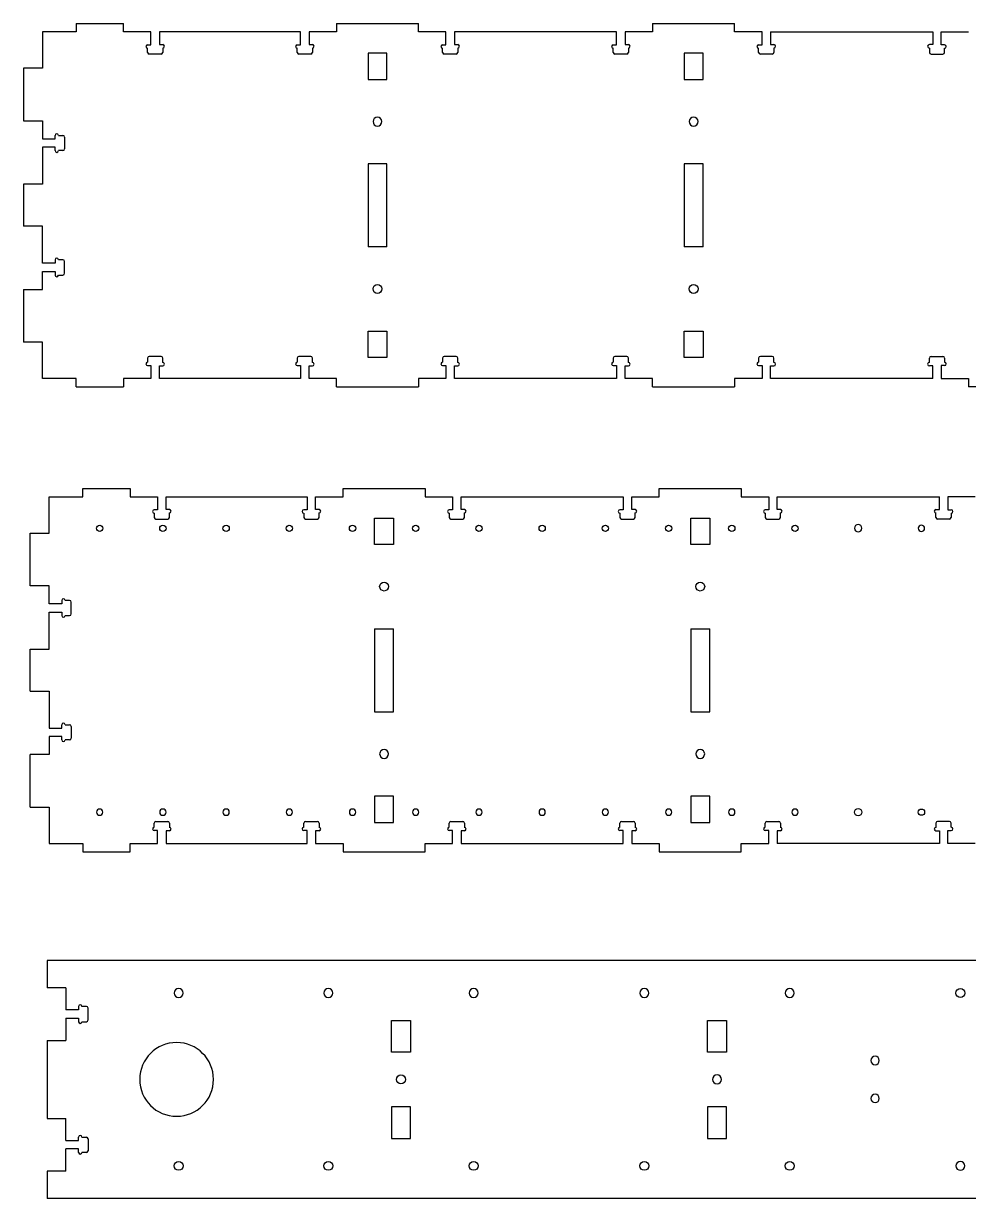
# Model space of a CAD drawing. Extents: x 37 to 2412, y 4034 to 5149.
# Drawn here: x 37 to 934, y 4034 to 5149 of the extents above; entities that cross this region are included whole.
import ezdxf

# ---------------------------------------------------------------- set-up
doc = ezdxf.new("R2010")
doc.units = 0
doc.layers.get('0').update_dxf_attribs({"color": 253, "linetype": 'CONTINUOUS'})

msp = doc.modelspace()

# ---------------------------------------------------------------- linework, layer by layer
at = {"color": 58}
for p, q in [((54.9, 5140.5), (54.9, 5106.1)), ((86.9, 5140.5), (54.9, 5140.5)), ((86.9, 5148.5), (86.9, 5140.5)), ((86.9, 5148.5), (131.9, 5148.5)), ((131.9, 5140.5), (131.9, 5148.5)), ((157.9, 5140.5), (131.9, 5140.5)), ((157.9, 5128.3), (157.9, 5140.5)), ((165.9, 5140.5), (165.9, 5128.5)), ((299.9, 5140.5), (165.9, 5140.5)), ((299.9, 5128.3), (299.9, 5140.5)), ((307.9, 5140.5), (307.9, 5128.5)), ((333.9, 5140.5), (307.9, 5140.5)), ((333.9, 5148.5), (333.9, 5140.5)), ((333.9, 5148.5), (411.9, 5148.5)), ((411.9, 5140.5), (411.9, 5148.5)), ((437.9, 5140.5), (411.9, 5140.5)), ((437.9, 5128.3), (437.9, 5140.5)), ((445.9, 5140.5), (445.9, 5128.5)), ((599.9, 5140.5), (445.9, 5140.5)), ((599.9, 5128.3), (599.9, 5140.5)), ((607.9, 5140.5), (607.9, 5128.5)), ((633.9, 5140.5), (607.9, 5140.5)), ((633.9, 5148.5), (633.9, 5140.5)), ((633.9, 5148.5), (711.9, 5148.5)), ((711.9, 5140.5), (711.9, 5148.5)), ((737.9, 5140.5), (711.9, 5140.5)), ((737.9, 5128.3), (737.9, 5140.5)), ((745.9, 5140.5), (745.9, 5128.5)), ((745.9, 5140.5), (899.9, 5140.5)), ((899.9, 5140.5), (899.9, 5128.5)), ((907.9, 5140.5), (933.9, 5140.5)), ((907.9, 5128.3), (907.9, 5140.5)), ((154.7, 5128.3), (157.9, 5128.3)), ((154.7, 5121.1), (154.7, 5125.1)), ((167.5, 5119.5), (156.3, 5119.5)), ((165.9, 5128.5), (169.1, 5128.5)), ((169.1, 5125.3), (169.1, 5121.1)), ((296.7, 5128.3), (299.9, 5128.3)), ((296.7, 5121.1), (296.7, 5125.1)), ((309.5, 5119.5), (298.3, 5119.5)), ((307.9, 5128.5), (311.1, 5128.5)), ((311.1, 5125.3), (311.1, 5121.1)), ((381.9, 5120.5), (363.9, 5120.5)), ((363.9, 5120.5), (363.9, 5095.5)), ((381.9, 5095.5), (381.9, 5120.5)), ((434.7, 5128.3), (437.9, 5128.3)), ((434.7, 5121.1), (434.7, 5125.1)), ((447.5, 5119.5), (436.3, 5119.5)), ((445.9, 5128.5), (449.1, 5128.5)), ((449.1, 5125.3), (449.1, 5121.1)), ((596.7, 5128.3), (599.9, 5128.3)), ((596.7, 5121.1), (596.7, 5125.1)), ((609.5, 5119.5), (598.3, 5119.5)), ((607.9, 5128.5), (611.1, 5128.5)), ((611.1, 5125.3), (611.1, 5121.1)), ((681.9, 5120.5), (663.9, 5120.5)), ((663.9, 5120.5), (663.9, 5095.5)), ((681.9, 5095.5), (681.9, 5120.5)), ((734.7, 5128.3), (737.9, 5128.3)), ((734.7, 5121.1), (734.7, 5125.1)), ((747.5, 5119.5), (736.3, 5119.5)), ((745.9, 5128.5), (749.1, 5128.5)), ((749.1, 5125.3), (749.1, 5121.1)), ((899.9, 5128.5), (896.7, 5128.5)), ((896.7, 5125.3), (896.7, 5121.1)), ((898.3, 5119.5), (909.5, 5119.5)), ((911.1, 5128.3), (907.9, 5128.3)), ((911.1, 5121.1), (911.1, 5125.1)), ((54.9, 5106.1), (36.9, 5106.1)), ((36.9, 5106.1), (36.9, 5056.1)), ((363.9, 5095.5), (381.9, 5095.5)), ((663.9, 5095.5), (681.9, 5095.5)), ((36.9, 5056.1), (54.9, 5056.1)), ((54.9, 5056.1), (54.9, 5039.1)), ((66.9, 5039.1), (66.9, 5042.3)), ((70.1, 5042.3), (74.3, 5042.3)), ((75.9, 5040.7), (75.9, 5029.5)), ((54.9, 5039.1), (66.9, 5039.1)), ((54.9, 5031.1), (54.9, 4996.1)), ((66.9, 5031.1), (54.9, 5031.1)), ((66.9, 5027.9), (66.9, 5031.1)), ((74.3, 5027.9), (70.1, 5027.9)), ((381.9, 5015.5), (363.9, 5015.5)), ((363.9, 5015.5), (363.9, 4936.7)), ((381.9, 4936.7), (381.9, 5015.5)), ((681.9, 5015.5), (663.9, 5015.5)), ((663.9, 5015.5), (663.9, 4936.7)), ((681.9, 4936.7), (681.9, 5015.5)), ((54.9, 4996.1), (36.9, 4996.1)), ((36.9, 4996.1), (36.9, 4956.1)), ((54.9, 4956.1), (36.9, 4956.1)), ((54.9, 4921.1), (54.9, 4956.1)), ((381.9, 4936.7), (363.9, 4936.7)), ((681.9, 4936.7), (663.9, 4936.7)), ((66.9, 4921.1), (54.9, 4921.1)), ((66.9, 4924.3), (66.9, 4921.1)), ((74.3, 4924.3), (70.1, 4924.3)), ((75.9, 4911.5), (75.9, 4922.7)), ((54.9, 4913.1), (66.9, 4913.1)), ((54.9, 4896.1), (54.9, 4913.1)), ((66.9, 4913.1), (66.9, 4909.9)), ((70.1, 4909.9), (74.3, 4909.9)), ((36.9, 4896.1), (36.9, 4846.1)), ((36.9, 4896.1), (54.9, 4896.1)), ((363.9, 4831.7), (363.9, 4856.7)), ((363.9, 4856.7), (381.9, 4856.7)), ((381.9, 4856.7), (381.9, 4831.7)), ((663.9, 4831.7), (663.9, 4856.7)), ((663.9, 4856.7), (681.9, 4856.7)), ((681.9, 4856.7), (681.9, 4831.7)), ((54.9, 4846.1), (36.9, 4846.1)), ((54.9, 4811.7), (54.9, 4846.1)), ((154.7, 4831.1), (154.7, 4827.1)), ((167.5, 4832.7), (156.3, 4832.7)), ((169.1, 4826.9), (169.1, 4831.1)), ((296.7, 4831.1), (296.7, 4827.1)), ((309.5, 4832.7), (298.3, 4832.7)), ((311.1, 4826.9), (311.1, 4831.1)), ((381.9, 4831.7), (363.9, 4831.7)), ((434.7, 4831.1), (434.7, 4827.1)), ((447.5, 4832.7), (436.3, 4832.7)), ((449.1, 4826.9), (449.1, 4831.1)), ((596.7, 4831.1), (596.7, 4827.1)), ((609.5, 4832.7), (598.3, 4832.7)), ((611.1, 4826.9), (611.1, 4831.1)), ((681.9, 4831.7), (663.9, 4831.7)), ((734.7, 4831.1), (734.7, 4827.1)), ((747.5, 4832.7), (736.3, 4832.7)), ((749.1, 4826.9), (749.1, 4831.1)), ((896.7, 4826.9), (896.7, 4831.1)), ((898.3, 4832.7), (909.5, 4832.7)), ((911.1, 4831.1), (911.1, 4827.1)), ((154.7, 4823.9), (157.9, 4823.9)), ((157.9, 4823.9), (157.9, 4811.7)), ((165.9, 4823.7), (169.1, 4823.7)), ((165.9, 4811.7), (165.9, 4823.7)), ((296.7, 4823.9), (299.9, 4823.9)), ((299.9, 4823.9), (299.9, 4811.7)), ((307.9, 4823.7), (311.1, 4823.7)), ((307.9, 4811.7), (307.9, 4823.7)), ((434.7, 4823.9), (437.9, 4823.9)), ((437.9, 4823.9), (437.9, 4811.7)), ((445.9, 4823.7), (449.1, 4823.7)), ((445.9, 4811.7), (445.9, 4823.7)), ((596.7, 4823.9), (599.9, 4823.9)), ((599.9, 4823.9), (599.9, 4811.7)), ((607.9, 4823.7), (611.1, 4823.7)), ((607.9, 4811.7), (607.9, 4823.7)), ((734.7, 4823.9), (737.9, 4823.9)), ((737.9, 4823.9), (737.9, 4811.7)), ((745.9, 4823.7), (749.1, 4823.7)), ((745.9, 4811.7), (745.9, 4823.7)), ((899.9, 4823.7), (896.7, 4823.7)), ((899.9, 4811.7), (899.9, 4823.7)), ((907.9, 4823.9), (907.9, 4811.7)), ((911.1, 4823.9), (907.9, 4823.9)), ((86.9, 4811.7), (54.9, 4811.7)), ((86.9, 4803.7), (86.9, 4811.7)), ((131.9, 4811.7), (131.9, 4803.7)), ((157.9, 4811.7), (131.9, 4811.7)), ((299.9, 4811.7), (165.9, 4811.7)), ((333.9, 4811.7), (307.9, 4811.7)), ((333.9, 4803.7), (333.9, 4811.7)), ((411.9, 4811.7), (411.9, 4803.7)), ((437.9, 4811.7), (411.9, 4811.7)), ((599.9, 4811.7), (445.9, 4811.7)), ((633.9, 4811.7), (607.9, 4811.7)), ((633.9, 4803.7), (633.9, 4811.7)), ((711.9, 4811.7), (711.9, 4803.7)), ((737.9, 4811.7), (711.9, 4811.7)), ((899.9, 4811.7), (745.9, 4811.7)), ((907.9, 4811.7), (933.9, 4811.7)), ((933.9, 4811.7), (933.9, 4803.7)), ((86.9, 4803.7), (131.9, 4803.7)), ((333.9, 4803.7), (411.9, 4803.7)), ((633.9, 4803.7), (711.9, 4803.7)), ((1011.9, 4803.7), (933.9, 4803.7)), ((93.2, 4707.3), (138.2, 4707.3)), ((93.2, 4699.3), (93.2, 4707.3)), ((138.2, 4707.3), (138.2, 4699.3)), ((340.2, 4707.3), (418.2, 4707.3)), ((340.2, 4699.3), (340.2, 4707.3)), ((418.2, 4707.3), (418.2, 4699.3)), ((640.2, 4707.3), (718.2, 4707.3)), ((640.2, 4699.3), (640.2, 4707.3)), ((718.2, 4707.3), (718.2, 4699.3)), ((61.2, 4699.3), (93.2, 4699.3)), ((61.2, 4664.9), (61.2, 4699.3)), ((138.2, 4699.3), (164.2, 4699.3)), ((164.2, 4699.3), (164.2, 4687.1)), ((172.2, 4699.3), (306.2, 4699.3)), ((172.2, 4687.3), (172.2, 4699.3)), ((306.2, 4699.3), (306.2, 4687.1)), ((314.2, 4699.3), (340.2, 4699.3)), ((314.2, 4687.3), (314.2, 4699.3)), ((418.2, 4699.3), (444.2, 4699.3)), ((444.2, 4699.3), (444.2, 4687.1)), ((452.2, 4699.3), (606.2, 4699.3)), ((452.2, 4687.3), (452.2, 4699.3)), ((606.2, 4699.3), (606.2, 4687.1)), ((614.2, 4699.3), (640.2, 4699.3)), ((614.2, 4687.3), (614.2, 4699.3)), ((718.2, 4699.3), (744.2, 4699.3)), ((744.2, 4699.3), (744.2, 4687.1)), ((752.2, 4687.3), (752.2, 4699.3)), ((752.2, 4699.3), (906.2, 4699.3)), ((906.2, 4687.3), (906.2, 4699.3)), ((914.2, 4699.3), (914.2, 4687.1)), ((940.2, 4699.3), (914.2, 4699.3)), ((164.2, 4687.1), (161, 4687.1)), ((161, 4683.9), (161, 4679.9)), ((175.4, 4687.3), (172.2, 4687.3)), ((175.4, 4679.9), (175.4, 4684.1)), ((306.2, 4687.1), (303, 4687.1)), ((303, 4683.9), (303, 4679.9)), ((317.4, 4687.3), (314.2, 4687.3)), ((317.4, 4679.9), (317.4, 4684.1)), ((444.2, 4687.1), (441, 4687.1)), ((441, 4683.9), (441, 4679.9)), ((455.4, 4687.3), (452.2, 4687.3)), ((455.4, 4679.9), (455.4, 4684.1)), ((606.2, 4687.1), (603, 4687.1)), ((603, 4683.9), (603, 4679.9)), ((617.4, 4687.3), (614.2, 4687.3)), ((617.4, 4679.9), (617.4, 4684.1)), ((744.2, 4687.1), (741, 4687.1)), ((741, 4683.9), (741, 4679.9)), ((755.4, 4687.3), (752.2, 4687.3)), ((755.4, 4679.9), (755.4, 4684.1)), ((903, 4687.3), (906.2, 4687.3)), ((903, 4679.9), (903, 4684.1)), ((914.2, 4687.1), (917.4, 4687.1)), ((917.4, 4683.9), (917.4, 4679.9)), ((162.6, 4678.3), (173.8, 4678.3)), ((304.6, 4678.3), (315.8, 4678.3)), ((370.2, 4654.3), (370.2, 4679.3)), ((370.2, 4679.3), (388.2, 4679.3)), ((388.2, 4679.3), (388.2, 4654.3)), ((442.6, 4678.3), (453.8, 4678.3)), ((604.6, 4678.3), (615.8, 4678.3)), ((670.2, 4654.3), (670.2, 4679.3)), ((670.2, 4679.3), (688.2, 4679.3)), ((688.2, 4679.3), (688.2, 4654.3)), ((742.6, 4678.3), (753.8, 4678.3)), ((915.8, 4678.3), (904.6, 4678.3)), ((43.2, 4664.9), (61.2, 4664.9)), ((43.2, 4614.9), (43.2, 4664.9)), ((388.2, 4654.3), (370.2, 4654.3)), ((688.2, 4654.3), (670.2, 4654.3)), ((61.2, 4614.9), (43.2, 4614.9)), ((61.2, 4597.9), (61.2, 4614.9)), ((73.2, 4597.9), (61.2, 4597.9)), ((73.2, 4601.1), (73.2, 4597.9)), ((80.6, 4601.1), (76.4, 4601.1)), ((82.2, 4588.3), (82.2, 4599.5)), ((61.2, 4589.9), (73.2, 4589.9)), ((61.2, 4554.9), (61.2, 4589.9)), ((73.2, 4589.9), (73.2, 4586.7)), ((76.4, 4586.7), (80.6, 4586.7)), ((370.2, 4574.3), (388.2, 4574.3)), ((370.2, 4574.3), (370.2, 4495.5)), ((388.2, 4495.5), (388.2, 4574.3)), ((670.2, 4574.3), (688.2, 4574.3)), ((670.2, 4574.3), (670.2, 4495.5)), ((688.2, 4495.5), (688.2, 4574.3)), ((43.2, 4514.9), (43.2, 4554.9)), ((43.2, 4554.9), (61.2, 4554.9)), ((43.2, 4514.9), (61.2, 4514.9)), ((61.2, 4514.9), (61.2, 4479.9)), ((370.2, 4495.5), (388.2, 4495.5)), ((670.2, 4495.5), (688.2, 4495.5)), ((73.2, 4479.9), (73.2, 4483.1)), ((76.4, 4483.1), (80.6, 4483.1)), ((61.2, 4479.9), (73.2, 4479.9)), ((61.2, 4471.9), (61.2, 4454.9)), ((73.2, 4471.9), (61.2, 4471.9)), ((73.2, 4468.7), (73.2, 4471.9)), ((82.2, 4481.5), (82.2, 4470.3)), ((80.6, 4468.7), (76.4, 4468.7)), ((43.2, 4404.9), (43.2, 4454.9)), ((61.2, 4454.9), (43.2, 4454.9)), ((388.2, 4415.5), (370.2, 4415.5)), ((370.2, 4415.5), (370.2, 4390.5)), ((388.2, 4390.5), (388.2, 4415.5)), ((688.2, 4415.5), (670.2, 4415.5)), ((670.2, 4415.5), (670.2, 4390.5)), ((688.2, 4390.5), (688.2, 4415.5)), ((43.2, 4404.9), (61.2, 4404.9)), ((61.2, 4404.9), (61.2, 4370.5)), ((161, 4385.9), (161, 4389.9)), ((164.2, 4382.7), (161, 4382.7)), ((162.6, 4391.5), (173.8, 4391.5)), ((164.2, 4370.5), (164.2, 4382.7)), ((172.2, 4382.5), (172.2, 4370.5)), ((175.4, 4382.5), (172.2, 4382.5)), ((175.4, 4389.9), (175.4, 4385.7)), ((303, 4385.9), (303, 4389.9)), ((306.2, 4382.7), (303, 4382.7)), ((304.6, 4391.5), (315.8, 4391.5)), ((306.2, 4370.5), (306.2, 4382.7)), ((314.2, 4382.5), (314.2, 4370.5)), ((317.4, 4382.5), (314.2, 4382.5)), ((317.4, 4389.9), (317.4, 4385.7)), ((370.2, 4390.5), (388.2, 4390.5)), ((441, 4385.9), (441, 4389.9)), ((444.2, 4382.7), (441, 4382.7)), ((442.6, 4391.5), (453.8, 4391.5)), ((444.2, 4370.5), (444.2, 4382.7)), ((452.2, 4382.5), (452.2, 4370.5)), ((455.4, 4382.5), (452.2, 4382.5)), ((455.4, 4389.9), (455.4, 4385.7)), ((603, 4385.9), (603, 4389.9)), ((606.2, 4382.7), (603, 4382.7)), ((604.6, 4391.5), (615.8, 4391.5)), ((606.2, 4370.5), (606.2, 4382.7)), ((614.2, 4382.5), (614.2, 4370.5)), ((617.4, 4382.5), (614.2, 4382.5)), ((617.4, 4389.9), (617.4, 4385.7)), ((670.2, 4390.5), (688.2, 4390.5)), ((741, 4385.9), (741, 4389.9)), ((744.2, 4382.7), (741, 4382.7)), ((742.6, 4391.5), (753.8, 4391.5)), ((744.2, 4370.5), (744.2, 4382.7)), ((752.2, 4382.5), (752.2, 4370.5)), ((755.4, 4382.5), (752.2, 4382.5)), ((755.4, 4389.9), (755.4, 4385.7)), ((903, 4389.9), (903, 4385.7)), ((903, 4382.5), (906.2, 4382.5)), ((915.8, 4391.5), (904.6, 4391.5)), ((906.2, 4382.5), (906.2, 4370.5)), ((914.2, 4382.7), (917.4, 4382.7)), ((914.2, 4370.5), (914.2, 4382.7)), ((917.4, 4385.9), (917.4, 4389.9)), ((61.2, 4370.5), (93.2, 4370.5)), ((93.2, 4370.5), (93.2, 4362.5)), ((93.2, 4362.5), (138.2, 4362.5)), ((138.2, 4370.5), (164.2, 4370.5)), ((138.2, 4362.5), (138.2, 4370.5)), ((172.2, 4370.5), (306.2, 4370.5)), ((314.2, 4370.5), (340.2, 4370.5)), ((340.2, 4370.5), (340.2, 4362.5)), ((340.2, 4362.5), (418.2, 4362.5)), ((418.2, 4370.5), (444.2, 4370.5)), ((418.2, 4362.5), (418.2, 4370.5)), ((452.2, 4370.5), (606.2, 4370.5)), ((614.2, 4370.5), (640.2, 4370.5)), ((640.2, 4370.5), (640.2, 4362.5)), ((640.2, 4362.5), (718.2, 4362.5)), ((718.2, 4370.5), (744.2, 4370.5)), ((718.2, 4362.5), (718.2, 4370.5)), ((906.2, 4370.5), (752.2, 4370.5)), ((940.2, 4370.5), (914.2, 4370.5)), ((1631.2, 4259.6), (59.2, 4259.6)), ((59.2, 4259.6), (59.2, 4233.6)), ((77.2, 4233.6), (59.2, 4233.6)), ((77.2, 4233.6), (77.2, 4212.6)), ((89.2, 4215.8), (89.2, 4212.6)), ((96.6, 4215.8), (92.4, 4215.8)), ((89.2, 4212.6), (77.2, 4212.6)), ((77.2, 4204.6), (89.2, 4204.6)), ((77.2, 4204.6), (77.2, 4183.6)), ((89.2, 4204.6), (89.2, 4201.4)), ((98.2, 4203), (98.2, 4214.2)), ((92.4, 4201.4), (96.6, 4201.4)), ((386.2, 4172.6), (386.2, 4202.6)), ((386.2, 4202.6), (404.2, 4202.6)), ((404.2, 4202.6), (404.2, 4172.6)), ((686.2, 4172.6), (686.2, 4202.6)), ((686.2, 4202.6), (704.2, 4202.6)), ((704.2, 4202.6), (704.2, 4172.6)), ((59.2, 4183.6), (77.2, 4183.6)), ((59.2, 4183.6), (59.2, 4109.6)), ((404.2, 4172.6), (386.2, 4172.6)), ((704.2, 4172.6), (686.2, 4172.6)), ((386.2, 4120.6), (386.2, 4090.6)), ((404.2, 4120.6), (386.2, 4120.6)), ((404.2, 4090.6), (404.2, 4120.6)), ((686.2, 4120.6), (686.2, 4090.6)), ((704.2, 4120.6), (686.2, 4120.6)), ((704.2, 4090.6), (704.2, 4120.6)), ((59.2, 4109.6), (77.2, 4109.6)), ((77.2, 4088.6), (77.2, 4109.6)), ((89.2, 4088.6), (89.2, 4091.8)), ((92.4, 4091.8), (96.6, 4091.8)), ((77.2, 4088.6), (89.2, 4088.6)), ((98.2, 4090.2), (98.2, 4079)), ((386.2, 4090.6), (404.2, 4090.6)), ((686.2, 4090.6), (704.2, 4090.6)), ((77.2, 4059.6), (77.2, 4080.6)), ((89.2, 4080.6), (77.2, 4080.6)), ((89.2, 4077.4), (89.2, 4080.6)), ((96.6, 4077.4), (92.4, 4077.4)), ((77.2, 4059.6), (59.2, 4059.6)), ((59.2, 4059.6), (59.2, 4033.6)), ((1631.2, 4033.6), (59.2, 4033.6))]:
    msp.add_line(p, q, dxfattribs=at)
at = {"color": 58, "extrusion": (3.38637e-15, -7.46049e-30, -1)}
for centre in [(-372.9, 5055.5), (-672.9, 5055.5)]:
    msp.add_circle(centre, 4.25, dxfattribs=at)
at = {"color": 58}
for centre, radius in [((372.9, 4896.7), 4.25), ((672.9, 4896.7), 4.25), ((109.2, 4669.6), 3), ((169.2, 4669.6), 3), ((229.2, 4669.6), 3), ((289.2, 4669.6), 3), ((349.2, 4669.6), 3), ((409.2, 4669.6), 3), ((469.2, 4669.6), 3), ((529.2, 4669.6), 3), ((589.2, 4669.6), 3), ((649.2, 4669.6), 3), ((709.2, 4669.6), 3), ((769.2, 4669.6), 3), ((379.2, 4614.3), 4.25), ((679.2, 4614.3), 4.25), ((829.2, 4400.2), 3.5), ((889.2, 4400.2), 3), ((926.2, 4228.6), 4.25), ((395.2, 4146.6), 4.25), ((184.2, 4064.6), 4.25), ((326.2, 4064.6), 4.25), ((464.2, 4064.6), 4.25), ((626.2, 4064.6), 4.25), ((764.2, 4064.6), 4.25)]:
    msp.add_circle(centre, radius, dxfattribs=at)
at = {"color": 58, "extrusion": (-3.59659e-15, -3.23109e-15, -1)}
for centre, radius in [((-829.2, 4669.6), 3.5), ((-889.2, 4669.6), 3), ((-379.2, 4455.5), 4.25), ((-679.2, 4455.5), 4.25), ((-109.2, 4400.2), 3), ((-169.2, 4400.2), 3), ((-229.2, 4400.2), 3), ((-289.2, 4400.2), 3), ((-349.2, 4400.2), 3), ((-409.2, 4400.2), 3), ((-469.2, 4400.2), 3), ((-529.2, 4400.2), 3), ((-589.2, 4400.2), 3), ((-649.2, 4400.2), 3), ((-709.2, 4400.2), 3), ((-769.2, 4400.2), 3)]:
    msp.add_circle(centre, radius, dxfattribs=at)
at = {"color": 58, "extrusion": (2.90566e-15, -3.07027e-15, -1)}
for centre, radius in [((-184.2, 4228.6), 4.25), ((-326.2, 4228.6), 4.25), ((-464.2, 4228.6), 4.25), ((-626.2, 4228.6), 4.25), ((-764.2, 4228.6), 4.25), ((-182.2, 4146.6), 35), ((-845.2, 4164.6), 4), ((-695.2, 4146.6), 4.25), ((-845.2, 4128.6), 4), ((-926.2, 4064.6), 4.25)]:
    msp.add_circle(centre, radius, dxfattribs=at)
at = {"color": 58}
for centre, start, end in [((154.7, 5126.7), 90, 270), ((156.3, 5121.1), 180, 270), ((167.5, 5121.1), 270, 360), ((169.1, 5126.9), 270, 90), ((296.7, 5126.7), 90, 270), ((298.3, 5121.1), 180, 270), ((309.5, 5121.1), 270, 360), ((311.1, 5126.9), 270, 90), ((434.7, 5126.7), 90, 270), ((436.3, 5121.1), 180, 270), ((447.5, 5121.1), 270, 360), ((449.1, 5126.9), 270, 90), ((596.7, 5126.7), 90, 270), ((598.3, 5121.1), 180, 270), ((609.5, 5121.1), 270, 360), ((611.1, 5126.9), 270, 90), ((734.7, 5126.7), 90, 270), ((736.3, 5121.1), 180, 270), ((747.5, 5121.1), 270, 360), ((749.1, 5126.9), 270, 90), ((896.7, 5126.9), 90, 270), ((898.3, 5121.1), 180, 270), ((909.5, 5121.1), 270, 0), ((911.1, 5126.7), 270, 90), ((68.5, 5042.3), 360, 180), ((74.3, 5040.7), 360, 90), ((74.3, 5029.5), 270, 0), ((68.5, 5027.9), 180, 360), ((68.5, 4924.3), 0, 180), ((74.3, 4922.7), 360, 90), ((68.5, 4909.9), 180, 360), ((74.3, 4911.5), 270, 360), ((156.3, 4831.1), 90, 180), ((167.5, 4831.1), 360, 90), ((298.3, 4831.1), 90, 180), ((309.5, 4831.1), 360, 90), ((436.3, 4831.1), 90, 180), ((447.5, 4831.1), 360, 90), ((598.3, 4831.1), 90, 180), ((609.5, 4831.1), 360, 90), ((736.3, 4831.1), 90, 180), ((747.5, 4831.1), 360, 90), ((898.3, 4831.1), 90, 180), ((909.5, 4831.1), 360, 90), ((154.7, 4825.5), 90, 270), ((169.1, 4825.3), 270, 90), ((296.7, 4825.5), 90, 270), ((311.1, 4825.3), 270, 90), ((434.7, 4825.5), 90, 270), ((449.1, 4825.3), 270, 90), ((596.7, 4825.5), 90, 270), ((611.1, 4825.3), 270, 90), ((734.7, 4825.5), 90, 270), ((749.1, 4825.3), 270, 90), ((896.7, 4825.3), 90, 270), ((911.1, 4825.5), 270, 90), ((161, 4685.5), 90, 270), ((175.4, 4685.7), 270, 90), ((303, 4685.5), 90, 270), ((317.4, 4685.7), 270, 90), ((441, 4685.5), 90, 270), ((455.4, 4685.7), 270, 90), ((603, 4685.5), 90, 270), ((617.4, 4685.7), 270, 90), ((741, 4685.5), 90, 270), ((755.4, 4685.7), 270, 90), ((903, 4685.7), 90, 270), ((917.4, 4685.5), 270, 90), ((162.6, 4679.9), 180, 270), ((173.8, 4679.9), 270, 0), ((304.6, 4679.9), 180, 270), ((315.8, 4679.9), 270, 0), ((442.6, 4679.9), 180, 270), ((453.8, 4679.9), 270, 0), ((604.6, 4679.9), 180, 270), ((615.8, 4679.9), 270, 0), ((742.6, 4679.9), 180, 270), ((753.8, 4679.9), 270, 0), ((904.6, 4679.9), 180, 270), ((915.8, 4679.9), 270, 0), ((74.8, 4601.1), 360, 180), ((80.6, 4599.5), 360, 90), ((74.8, 4586.7), 180, 360), ((80.6, 4588.3), 270, 0), ((74.8, 4483.1), 0, 180), ((80.6, 4481.5), 360, 90), ((74.8, 4468.7), 180, 360), ((80.6, 4470.3), 270, 360), ((161, 4384.3), 90, 270), ((162.6, 4389.9), 90, 180), ((173.8, 4389.9), 360, 90), ((175.4, 4384.1), 270, 90), ((303, 4384.3), 90, 270), ((304.6, 4389.9), 90, 180), ((315.8, 4389.9), 360, 90), ((317.4, 4384.1), 270, 90), ((441, 4384.3), 90, 270), ((442.6, 4389.9), 90, 180), ((453.8, 4389.9), 360, 90), ((455.4, 4384.1), 270, 90), ((603, 4384.3), 90, 270), ((604.6, 4389.9), 90, 180), ((615.8, 4389.9), 360, 90), ((617.4, 4384.1), 270, 90), ((741, 4384.3), 90, 270), ((742.6, 4389.9), 90, 180), ((753.8, 4389.9), 360, 90), ((755.4, 4384.1), 270, 90), ((903, 4384.1), 90, 270), ((904.6, 4389.9), 90, 180), ((915.8, 4389.9), 360, 90), ((917.4, 4384.3), 270, 90), ((90.8, 4215.8), 360, 180), ((96.6, 4214.2), 360, 90), ((90.8, 4201.4), 180, 360), ((96.6, 4203), 270, 0), ((90.8, 4091.8), 0, 180), ((96.6, 4090.2), 360, 90), ((90.8, 4077.4), 180, 0), ((96.6, 4079), 270, 0)]:
    msp.add_arc(centre, 1.6, start, end, dxfattribs=at)

doc.saveas('drawing.dxf')
